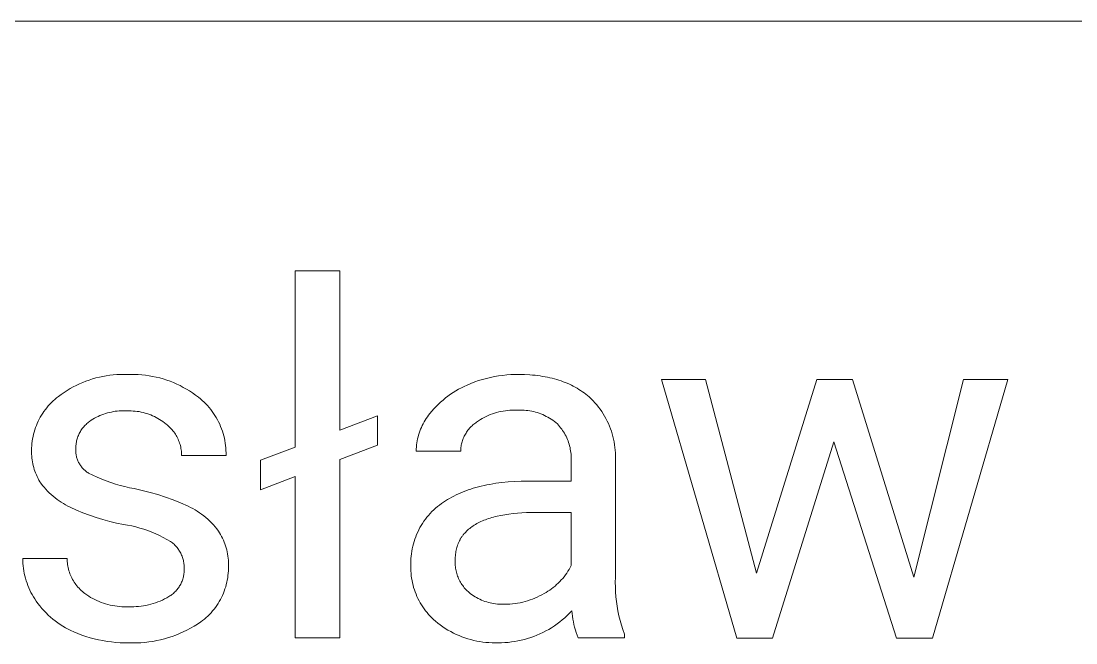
# Model space of a CAD drawing. Header units: millimetres. Extents: x -1519 to 3497, y -297 to 3208.
# Drawn here: x 2281.8 to 2425.7, y 179.1 to 264 of the extents above; entities that cross this region are included whole.
import ezdxf

# ---------------------------------------------------------------- set-up
doc = ezdxf.new("R2010")
doc.units = ezdxf.units.MM
doc.header["$MEASUREMENT"] = 0
doc.layers.add('Domyślny', color=7, linetype='Continuous', true_color=0x000000)

msp = doc.modelspace()

# ---------------------------------------------------------------- linework, layer by layer
at = {"layer": 'Domyślny', "color": 18, "lineweight": 15, "true_color": 0x000000}
for p, q in [((3492.39, 263.98), (1601.48, 263.98)), ((2319.19, 205.82), (2319.19, 229.91)), ((2319.19, 229.91), (2325.26, 229.91)), ((2325.26, 229.91), (2325.26, 208.15)), ((2289.33, 214.27), (2289.76, 214.48)), ((2289.76, 214.48), (2290.2, 214.67)), ((2290.2, 214.67), (2290.64, 214.84)), ((2290.64, 214.84), (2291.1, 215)), ((2291.1, 215), (2291.55, 215.15)), ((2291.55, 215.15), (2292.01, 215.28)), ((2292.01, 215.28), (2292.48, 215.4)), ((2292.48, 215.4), (2292.95, 215.5)), ((2292.95, 215.5), (2293.42, 215.58)), ((2293.42, 215.58), (2293.89, 215.65)), ((2293.89, 215.65), (2294.37, 215.7)), ((2294.37, 215.7), (2294.85, 215.74)), ((2294.85, 215.74), (2295.33, 215.76)), ((2295.33, 215.76), (2295.8, 215.76)), ((2295.8, 215.76), (2296.28, 215.75)), ((2296.28, 215.75), (2296.78, 215.76)), ((2296.78, 215.76), (2297.28, 215.76)), ((2297.28, 215.76), (2297.77, 215.74)), ((2297.77, 215.74), (2298.27, 215.71)), ((2298.27, 215.71), (2298.76, 215.65)), ((2298.76, 215.65), (2299.25, 215.58)), ((2299.25, 215.58), (2299.74, 215.5)), ((2299.74, 215.5), (2300.23, 215.4)), ((2300.23, 215.4), (2300.71, 215.28)), ((2300.71, 215.28), (2301.19, 215.14)), ((2301.19, 215.14), (2301.66, 214.99)), ((2301.66, 214.99), (2302.13, 214.82)), ((2302.13, 214.82), (2302.59, 214.64)), ((2302.59, 214.64), (2303.04, 214.44)), ((2303.04, 214.44), (2303.49, 214.23)), ((2342.64, 214.31), (2343.16, 214.53)), ((2343.16, 214.53), (2343.68, 214.73)), ((2343.68, 214.73), (2344.21, 214.91)), ((2344.21, 214.91), (2344.75, 215.07)), ((2344.75, 215.07), (2345.29, 215.22)), ((2345.29, 215.22), (2345.83, 215.35)), ((2345.83, 215.35), (2346.38, 215.46)), ((2346.38, 215.46), (2346.93, 215.56)), ((2346.93, 215.56), (2347.49, 215.63)), ((2347.49, 215.63), (2348.04, 215.69)), ((2348.04, 215.69), (2348.6, 215.73)), ((2348.6, 215.73), (2349.16, 215.75)), ((2349.16, 215.75), (2349.72, 215.75)), ((2349.72, 215.75), (2350.47, 215.74)), ((2350.47, 215.74), (2351.2, 215.7)), ((2351.2, 215.7), (2351.56, 215.67)), ((2351.56, 215.67), (2351.91, 215.64)), ((2351.91, 215.64), (2352.26, 215.6)), ((2352.26, 215.6), (2352.6, 215.55)), ((2352.6, 215.55), (2352.94, 215.5)), ((2352.94, 215.5), (2353.27, 215.45)), ((2353.27, 215.45), (2353.6, 215.38)), ((2353.6, 215.38), (2353.92, 215.31)), ((2353.92, 215.31), (2354.24, 215.24)), ((2354.24, 215.24), (2354.55, 215.16)), ((2354.55, 215.16), (2354.86, 215.07)), ((2354.86, 215.07), (2355.16, 214.98)), ((2355.16, 214.98), (2355.45, 214.88)), ((2355.45, 214.88), (2355.74, 214.77)), ((2355.74, 214.77), (2356.03, 214.66)), ((2356.03, 214.66), (2356.31, 214.55)), ((2356.31, 214.55), (2356.59, 214.42)), ((2356.59, 214.42), (2356.86, 214.3)), ((2379.42, 179.79), (2369.16, 215.09)), ((2369.16, 215.09), (2375.18, 215.09)), ((2375.18, 215.09), (2382.12, 188.66)), ((2382.12, 188.66), (2390.34, 215.09)), ((2390.34, 215.09), (2395.2, 215.09)), ((2395.2, 215.09), (2403.59, 188.11)), ((2403.59, 188.11), (2410.37, 215.09)), ((2416.42, 215.09), (2406.13, 179.79)), ((2410.37, 215.09), (2416.42, 215.09)), ((2286.9, 212.74), (2287.28, 213.03)), ((2287.28, 213.03), (2287.67, 213.31)), ((2287.67, 213.31), (2288.07, 213.57)), ((2288.07, 213.57), (2288.48, 213.82)), ((2288.48, 213.82), (2288.9, 214.05)), ((2288.9, 214.05), (2289.33, 214.27)), ((2303.49, 214.23), (2303.93, 214)), ((2303.93, 214), (2304.36, 213.76)), ((2304.36, 213.76), (2304.79, 213.5)), ((2304.79, 213.5), (2305.2, 213.23)), ((2305.2, 213.23), (2305.61, 212.94)), ((2340.03, 212.81), (2340.38, 213.06)), ((2340.38, 213.06), (2340.74, 213.3)), ((2340.74, 213.3), (2341.11, 213.53)), ((2341.11, 213.53), (2341.48, 213.74)), ((2341.48, 213.74), (2341.86, 213.94)), ((2341.86, 213.94), (2342.25, 214.13)), ((2342.25, 214.13), (2342.64, 214.31)), ((2356.86, 214.3), (2357.12, 214.16)), ((2357.12, 214.16), (2357.38, 214.02)), ((2357.38, 214.02), (2357.64, 213.88)), ((2357.64, 213.88), (2357.89, 213.72)), ((2357.89, 213.72), (2358.13, 213.57)), ((2358.13, 213.57), (2358.37, 213.4)), ((2358.37, 213.4), (2358.61, 213.23)), ((2358.61, 213.23), (2358.83, 213.06)), ((2358.83, 213.06), (2359.06, 212.88)), ((2285.51, 211.46), (2285.72, 211.7)), ((2285.72, 211.7), (2285.94, 211.92)), ((2285.94, 211.92), (2286.17, 212.14)), ((2286.17, 212.14), (2286.41, 212.35)), ((2286.41, 212.35), (2286.65, 212.55)), ((2286.65, 212.55), (2286.9, 212.74)), ((2305.61, 212.94), (2306.01, 212.64)), ((2306.01, 212.64), (2306.27, 212.43)), ((2306.27, 212.43), (2306.52, 212.21)), ((2306.52, 212.21), (2306.77, 211.98)), ((2306.77, 211.98), (2307, 211.74)), ((2307, 211.74), (2307.23, 211.5)), ((2338.41, 211.39), (2338.72, 211.7)), ((2338.72, 211.7), (2339.03, 211.99)), ((2339.03, 211.99), (2339.36, 212.27)), ((2339.36, 212.27), (2339.69, 212.55)), ((2339.69, 212.55), (2340.03, 212.81)), ((2359.06, 212.88), (2359.28, 212.69)), ((2359.28, 212.69), (2359.55, 212.43)), ((2359.55, 212.43), (2359.82, 212.16)), ((2359.82, 212.16), (2360.07, 211.89)), ((2360.07, 211.89), (2360.32, 211.6)), ((2360.32, 211.6), (2360.55, 211.31)), ((2284.42, 209.93), (2284.58, 210.2)), ((2284.58, 210.2), (2284.75, 210.46)), ((2284.75, 210.46), (2284.92, 210.72)), ((2284.92, 210.72), (2285.11, 210.98)), ((2285.11, 210.98), (2285.31, 211.22)), ((2285.31, 211.22), (2285.51, 211.46)), ((2292.56, 210.14), (2292.32, 210.03)), ((2292.82, 210.25), (2292.56, 210.14)), ((2293.07, 210.34), (2292.82, 210.25)), ((2293.33, 210.43), (2293.07, 210.34)), ((2293.59, 210.5), (2293.33, 210.43)), ((2293.85, 210.57), (2293.59, 210.5)), ((2294.12, 210.63), (2293.85, 210.57)), ((2294.39, 210.68), (2294.12, 210.63)), ((2294.65, 210.73), (2294.39, 210.68)), ((2294.92, 210.76), (2294.65, 210.73)), ((2295.2, 210.78), (2294.92, 210.76)), ((2295.47, 210.8), (2295.2, 210.78)), ((2295.74, 210.8), (2295.47, 210.8)), ((2296.01, 210.8), (2295.74, 210.8)), ((2296.28, 210.79), (2296.01, 210.8)), ((2296.56, 210.79), (2296.28, 210.79)), ((2296.83, 210.79), (2296.56, 210.79)), ((2297.1, 210.77), (2296.83, 210.79)), ((2297.37, 210.75), (2297.1, 210.77)), ((2297.64, 210.72), (2297.37, 210.75)), ((2297.91, 210.68), (2297.64, 210.72)), ((2298.18, 210.63), (2297.91, 210.68)), ((2298.44, 210.56), (2298.18, 210.63)), ((2298.71, 210.49), (2298.44, 210.56)), ((2298.97, 210.42), (2298.71, 210.49)), ((2299.23, 210.33), (2298.97, 210.42)), ((2299.48, 210.23), (2299.23, 210.33)), ((2299.73, 210.13), (2299.48, 210.23)), ((2299.98, 210.01), (2299.73, 210.13)), ((2307.23, 211.5), (2307.45, 211.24)), ((2307.45, 211.24), (2307.67, 210.98)), ((2307.67, 210.98), (2307.87, 210.71)), ((2307.87, 210.71), (2308.06, 210.44)), ((2308.06, 210.44), (2308.25, 210.16)), ((2308.25, 210.16), (2308.42, 209.87)), ((2325.26, 208.15), (2330.42, 210.13)), ((2330.42, 210.13), (2330.42, 206.12)), ((2337.23, 209.98), (2337.39, 210.2)), ((2337.39, 210.2), (2337.56, 210.42)), ((2337.56, 210.42), (2337.84, 210.75)), ((2337.84, 210.75), (2338.12, 211.08)), ((2338.12, 211.08), (2338.41, 211.39)), ((2345.52, 210.15), (2345.25, 210.03)), ((2345.8, 210.27), (2345.52, 210.15)), ((2346.09, 210.38), (2345.8, 210.27)), ((2346.38, 210.48), (2346.09, 210.38)), ((2346.67, 210.56), (2346.38, 210.48)), ((2346.96, 210.64), (2346.67, 210.56)), ((2347.26, 210.71), (2346.96, 210.64)), ((2347.56, 210.77), (2347.26, 210.71)), ((2347.86, 210.81), (2347.56, 210.77)), ((2348.16, 210.85), (2347.86, 210.81)), ((2348.46, 210.87), (2348.16, 210.85)), ((2348.76, 210.89), (2348.46, 210.87)), ((2349.07, 210.89), (2348.76, 210.89)), ((2349.37, 210.89), (2349.07, 210.89)), ((2349.63, 210.9), (2349.37, 210.89)), ((2349.9, 210.9), (2349.63, 210.9)), ((2350.16, 210.9), (2349.9, 210.9)), ((2350.42, 210.89), (2350.16, 210.9)), ((2350.68, 210.86), (2350.42, 210.89)), ((2350.94, 210.83), (2350.68, 210.86)), ((2351.2, 210.79), (2350.94, 210.83)), ((2351.46, 210.74), (2351.2, 210.79)), ((2351.72, 210.69), (2351.46, 210.74)), ((2351.97, 210.62), (2351.72, 210.69)), ((2352.22, 210.55), (2351.97, 210.62)), ((2352.47, 210.46), (2352.22, 210.55)), ((2352.72, 210.37), (2352.47, 210.46)), ((2352.96, 210.27), (2352.72, 210.37)), ((2353.2, 210.16), (2352.96, 210.27)), ((2353.43, 210.04), (2353.2, 210.16)), ((2360.55, 211.31), (2360.78, 211.01)), ((2360.78, 211.01), (2361, 210.7)), ((2361, 210.7), (2361.2, 210.38)), ((2361.2, 210.38), (2361.39, 210.06)), ((2283.77, 208.5), (2283.88, 208.79)), ((2283.88, 208.79), (2284, 209.08)), ((2284, 209.08), (2284.13, 209.37)), ((2284.13, 209.37), (2284.27, 209.65)), ((2284.27, 209.65), (2284.42, 209.93)), ((2290.44, 208.73), (2290.34, 208.61)), ((2290.55, 208.84), (2290.44, 208.73)), ((2290.66, 208.95), (2290.55, 208.84)), ((2290.77, 209.06), (2290.66, 208.95)), ((2290.89, 209.16), (2290.77, 209.06)), ((2291.01, 209.26), (2290.89, 209.16)), ((2291.14, 209.35), (2291.01, 209.26)), ((2291.36, 209.5), (2291.14, 209.35)), ((2291.6, 209.65), (2291.36, 209.5)), ((2291.83, 209.78), (2291.6, 209.65)), ((2292.07, 209.91), (2291.83, 209.78)), ((2292.32, 210.03), (2292.07, 209.91)), ((2300.22, 209.89), (2299.98, 210.01)), ((2300.46, 209.76), (2300.22, 209.89)), ((2300.69, 209.62), (2300.46, 209.76)), ((2300.92, 209.47), (2300.69, 209.62)), ((2301.15, 209.32), (2300.92, 209.47)), ((2301.37, 209.15), (2301.15, 209.32)), ((2301.58, 208.98), (2301.37, 209.15)), ((2301.73, 208.87), (2301.58, 208.98)), ((2301.87, 208.74), (2301.73, 208.87)), ((2302.01, 208.61), (2301.87, 208.74)), ((2308.42, 209.87), (2308.59, 209.58)), ((2308.59, 209.58), (2308.74, 209.28)), ((2308.74, 209.28), (2308.89, 208.97)), ((2308.89, 208.97), (2309.02, 208.66)), ((2309.02, 208.66), (2309.14, 208.35)), ((2336.41, 208.53), (2336.52, 208.79)), ((2336.52, 208.79), (2336.65, 209.03)), ((2336.65, 209.03), (2336.78, 209.28)), ((2336.78, 209.28), (2336.92, 209.52)), ((2336.92, 209.52), (2337.07, 209.75)), ((2337.07, 209.75), (2337.23, 209.98)), ((2343.19, 208.64), (2343.08, 208.53)), ((2343.31, 208.75), (2343.19, 208.64)), ((2343.43, 208.86), (2343.31, 208.75)), ((2343.55, 208.97), (2343.43, 208.86)), ((2343.68, 209.06), (2343.55, 208.97)), ((2343.81, 209.16), (2343.68, 209.06)), ((2343.94, 209.25), (2343.81, 209.16)), ((2344.19, 209.42), (2343.94, 209.25)), ((2344.45, 209.59), (2344.19, 209.42)), ((2344.71, 209.74), (2344.45, 209.59)), ((2344.98, 209.89), (2344.71, 209.74)), ((2345.25, 210.03), (2344.98, 209.89)), ((2353.66, 209.92), (2353.43, 210.04)), ((2353.89, 209.79), (2353.66, 209.92)), ((2354.11, 209.65), (2353.89, 209.79)), ((2354.33, 209.5), (2354.11, 209.65)), ((2354.54, 209.35), (2354.33, 209.5)), ((2354.75, 209.18), (2354.54, 209.35)), ((2354.95, 209.02), (2354.75, 209.18)), ((2355.11, 208.85), (2354.95, 209.02)), ((2355.26, 208.67), (2355.11, 208.85)), ((2355.4, 208.49), (2355.26, 208.67)), ((2361.39, 210.06), (2361.58, 209.73)), ((2361.58, 209.73), (2361.75, 209.39)), ((2361.75, 209.39), (2361.91, 209.05)), ((2361.91, 209.05), (2362.06, 208.71)), ((2362.06, 208.71), (2362.19, 208.35)), ((2283.37, 206.98), (2283.43, 207.29)), ((2283.43, 207.29), (2283.5, 207.59)), ((2283.5, 207.59), (2283.57, 207.9)), ((2283.57, 207.9), (2283.67, 208.2)), ((2283.67, 208.2), (2283.77, 208.5)), ((2289.55, 207.27), (2289.5, 207.13)), ((2289.61, 207.42), (2289.55, 207.27)), ((2289.67, 207.56), (2289.61, 207.42)), ((2289.74, 207.7), (2289.67, 207.56)), ((2289.81, 207.84), (2289.74, 207.7)), ((2289.89, 207.98), (2289.81, 207.84)), ((2289.97, 208.11), (2289.89, 207.98)), ((2290.06, 208.24), (2289.97, 208.11)), ((2290.15, 208.37), (2290.06, 208.24)), ((2290.24, 208.49), (2290.15, 208.37)), ((2290.34, 208.61), (2290.24, 208.49)), ((2302.14, 208.48), (2302.01, 208.61)), ((2302.27, 208.34), (2302.14, 208.48)), ((2302.4, 208.2), (2302.27, 208.34)), ((2302.52, 208.06), (2302.4, 208.2)), ((2302.64, 207.91), (2302.52, 208.06)), ((2302.75, 207.75), (2302.64, 207.91)), ((2302.85, 207.59), (2302.75, 207.75)), ((2302.95, 207.43), (2302.85, 207.59)), ((2303.04, 207.27), (2302.95, 207.43)), ((2303.13, 207.1), (2303.04, 207.27)), ((2309.14, 208.35), (2309.26, 208.03)), ((2309.26, 208.03), (2309.36, 207.71)), ((2309.36, 207.71), (2309.45, 207.39)), ((2309.45, 207.39), (2309.53, 207.06)), ((2335.89, 206.96), (2335.95, 207.23)), ((2335.95, 207.23), (2336.02, 207.49)), ((2336.02, 207.49), (2336.11, 207.76)), ((2336.11, 207.76), (2336.2, 208.02)), ((2336.2, 208.02), (2336.3, 208.28)), ((2336.3, 208.28), (2336.41, 208.53)), ((2342.25, 207.34), (2342.18, 207.19)), ((2342.33, 207.48), (2342.25, 207.34)), ((2342.4, 207.62), (2342.33, 207.48)), ((2342.49, 207.76), (2342.4, 207.62)), ((2342.57, 207.9), (2342.49, 207.76)), ((2342.67, 208.03), (2342.57, 207.9)), ((2342.76, 208.16), (2342.67, 208.03)), ((2342.86, 208.28), (2342.76, 208.16)), ((2342.97, 208.41), (2342.86, 208.28)), ((2343.08, 208.53), (2342.97, 208.41)), ((2355.54, 208.31), (2355.4, 208.49)), ((2355.67, 208.12), (2355.54, 208.31)), ((2355.8, 207.93), (2355.67, 208.12)), ((2355.92, 207.73), (2355.8, 207.93)), ((2356.03, 207.53), (2355.92, 207.73)), ((2356.14, 207.32), (2356.03, 207.53)), ((2356.24, 207.11), (2356.14, 207.32)), ((2362.19, 208.35), (2362.32, 208)), ((2362.32, 208), (2362.43, 207.64)), ((2362.43, 207.64), (2362.53, 207.27)), ((2362.53, 207.27), (2362.62, 206.91)), ((2283.24, 205.72), (2283.26, 206.04)), ((2283.26, 206.04), (2283.28, 206.35)), ((2283.28, 206.35), (2283.32, 206.67)), ((2283.32, 206.67), (2283.37, 206.98)), ((2289.28, 206.06), (2289.27, 205.91)), ((2289.27, 205.91), (2289.27, 205.75)), ((2289.3, 206.22), (2289.28, 206.06)), ((2289.32, 206.37), (2289.3, 206.22)), ((2289.34, 206.52), (2289.32, 206.37)), ((2289.38, 206.68), (2289.34, 206.52)), ((2289.41, 206.83), (2289.38, 206.68)), ((2289.45, 206.98), (2289.41, 206.83)), ((2289.5, 207.13), (2289.45, 206.98)), ((2303.21, 206.93), (2303.13, 207.1)), ((2303.29, 206.75), (2303.21, 206.93)), ((2303.36, 206.58), (2303.29, 206.75)), ((2303.42, 206.4), (2303.36, 206.58)), ((2303.48, 206.22), (2303.42, 206.4)), ((2303.53, 206.04), (2303.48, 206.22)), ((2303.57, 205.85), (2303.53, 206.04)), ((2303.61, 205.67), (2303.57, 205.85)), ((2309.53, 207.06), (2309.6, 206.73)), ((2309.6, 206.73), (2309.65, 206.4)), ((2309.65, 206.4), (2309.7, 206.07)), ((2309.7, 206.07), (2309.73, 205.73)), ((2314.48, 204.04), (2319.19, 205.82)), ((2330.42, 206.12), (2325.26, 204.14)), ((2335.7, 205.58), (2335.72, 205.86)), ((2335.72, 205.86), (2335.75, 206.14)), ((2335.75, 206.14), (2335.79, 206.41)), ((2335.79, 206.41), (2335.83, 206.69)), ((2335.83, 206.69), (2335.89, 206.96)), ((2341.8, 205.79), (2341.79, 205.63)), ((2341.82, 205.95), (2341.8, 205.79)), ((2341.85, 206.11), (2341.82, 205.95)), ((2341.88, 206.27), (2341.85, 206.11)), ((2341.92, 206.43), (2341.88, 206.27)), ((2341.96, 206.58), (2341.92, 206.43)), ((2342.01, 206.74), (2341.96, 206.58)), ((2342.06, 206.89), (2342.01, 206.74)), ((2342.12, 207.04), (2342.06, 206.89)), ((2342.18, 207.19), (2342.12, 207.04)), ((2356.33, 206.9), (2356.24, 207.11)), ((2356.41, 206.69), (2356.33, 206.9)), ((2356.49, 206.47), (2356.41, 206.69)), ((2356.56, 206.25), (2356.49, 206.47)), ((2356.62, 206.03), (2356.56, 206.25)), ((2356.68, 205.8), (2356.62, 206.03)), ((2356.72, 205.58), (2356.68, 205.8)), ((2362.62, 206.91), (2362.69, 206.54)), ((2362.69, 206.54), (2362.75, 206.17)), ((2362.75, 206.17), (2362.8, 205.79)), ((2362.8, 205.79), (2362.84, 205.42)), ((2392.66, 206.55), (2384.31, 179.79)), ((2401.23, 179.79), (2392.66, 206.55)), ((2283.23, 205.15), (2283.24, 205.41)), ((2283.24, 204.88), (2283.23, 205.15)), ((2283.24, 205.41), (2283.24, 205.72)), ((2283.25, 204.62), (2283.24, 204.88)), ((2283.28, 204.35), (2283.25, 204.62)), ((2283.31, 204.09), (2283.28, 204.35)), ((2289.27, 205.59), (2289.26, 205.47)), ((2289.26, 205.47), (2289.26, 205.34)), ((2289.26, 205.34), (2289.27, 205.22)), ((2289.27, 205.75), (2289.27, 205.59)), ((2289.27, 205.22), (2289.28, 205.09)), ((2289.28, 205.09), (2289.29, 204.96)), ((2289.29, 204.96), (2289.31, 204.84)), ((2289.31, 204.84), (2289.33, 204.72)), ((2289.33, 204.72), (2289.35, 204.59)), ((2289.35, 204.59), (2289.38, 204.47)), ((2289.38, 204.47), (2289.42, 204.35)), ((2289.42, 204.35), (2289.46, 204.23)), ((2303.64, 205.48), (2303.61, 205.67)), ((2303.66, 205.29), (2303.64, 205.48)), ((2303.68, 205.1), (2303.66, 205.29)), ((2303.7, 204.91), (2303.68, 205.1)), ((2303.7, 204.72), (2303.7, 204.91)), ((2309.76, 204.72), (2303.7, 204.72)), ((2309.73, 205.73), (2309.75, 205.4)), ((2309.75, 205.4), (2309.76, 205.06)), ((2309.76, 205.06), (2309.76, 204.72)), ((2335.69, 205.31), (2335.7, 205.58)), ((2341.77, 205.31), (2335.69, 205.31)), ((2341.78, 205.47), (2341.77, 205.31)), ((2341.79, 205.63), (2341.78, 205.47)), ((2356.76, 205.35), (2356.72, 205.58)), ((2356.8, 205.12), (2356.76, 205.35)), ((2356.82, 204.89), (2356.8, 205.12)), ((2356.84, 204.66), (2356.82, 204.89)), ((2356.84, 204.43), (2356.84, 204.66)), ((2356.85, 204.2), (2356.84, 204.43)), ((2362.84, 205.42), (2362.86, 205.04)), ((2362.86, 205.04), (2362.87, 204.67)), ((2362.87, 204.67), (2362.87, 204.29)), ((2283.35, 203.83), (2283.31, 204.09)), ((2283.4, 203.57), (2283.35, 203.83)), ((2283.46, 203.31), (2283.4, 203.57)), ((2283.53, 203.06), (2283.46, 203.31)), ((2283.6, 202.8), (2283.53, 203.06)), ((2289.46, 204.23), (2289.5, 204.11)), ((2289.5, 204.11), (2289.55, 203.99)), ((2289.55, 203.99), (2289.6, 203.88)), ((2289.6, 203.88), (2289.65, 203.76)), ((2289.65, 203.76), (2289.71, 203.65)), ((2289.71, 203.65), (2289.78, 203.54)), ((2289.78, 203.54), (2289.84, 203.44)), ((2289.84, 203.44), (2289.91, 203.33)), ((2289.91, 203.33), (2289.99, 203.23)), ((2289.99, 203.23), (2290.06, 203.13)), ((2290.06, 203.13), (2290.14, 203.03)), ((2290.14, 203.03), (2290.23, 202.94)), ((2290.23, 202.94), (2290.31, 202.85)), ((2314.48, 200.03), (2314.48, 204.04)), ((2325.26, 204.14), (2325.26, 179.8)), ((2356.84, 203.97), (2356.85, 204.2)), ((2356.84, 201.2), (2356.84, 203.97)), ((2362.87, 204.29), (2362.87, 188.05)), ((2283.69, 202.55), (2283.6, 202.8)), ((2283.78, 202.31), (2283.69, 202.55)), ((2283.88, 202.06), (2283.78, 202.31)), ((2283.99, 201.82), (2283.88, 202.06)), ((2284.11, 201.58), (2283.99, 201.82)), ((2284.23, 201.35), (2284.11, 201.58)), ((2290.31, 202.85), (2290.4, 202.76)), ((2290.4, 202.76), (2290.5, 202.68)), ((2290.5, 202.68), (2290.59, 202.59)), ((2290.59, 202.59), (2290.69, 202.52)), ((2290.69, 202.52), (2290.79, 202.44)), ((2290.79, 202.44), (2290.9, 202.37)), ((2290.9, 202.37), (2291.01, 202.3)), ((2291.01, 202.3), (2291.59, 202)), ((2291.59, 202), (2292.19, 201.72)), ((2292.19, 201.72), (2292.8, 201.46)), ((2292.8, 201.46), (2293.41, 201.22)), ((2319.19, 201.81), (2314.48, 200.03)), ((2319.19, 179.8), (2319.19, 201.81)), ((2284.37, 201.12), (2284.23, 201.35)), ((2284.51, 200.9), (2284.37, 201.12)), ((2284.72, 200.62), (2284.51, 200.9)), ((2284.94, 200.36), (2284.72, 200.62)), ((2285.16, 200.1), (2284.94, 200.36)), ((2285.4, 199.84), (2285.16, 200.1)), ((2293.41, 201.22), (2294.04, 201)), ((2294.04, 201), (2294.67, 200.79)), ((2294.67, 200.79), (2295.3, 200.61)), ((2295.3, 200.61), (2295.94, 200.45)), ((2295.94, 200.45), (2296.59, 200.3)), ((2296.59, 200.3), (2297.24, 200.18)), ((2297.24, 200.18), (2298.31, 199.94)), ((2342.78, 200), (2343.13, 200.11)), ((2343.13, 200.11), (2343.48, 200.22)), ((2343.48, 200.22), (2343.84, 200.33)), ((2343.84, 200.33), (2344.21, 200.43)), ((2344.21, 200.43), (2344.58, 200.52)), ((2344.58, 200.52), (2344.96, 200.61)), ((2344.96, 200.61), (2345.35, 200.69)), ((2345.35, 200.69), (2345.74, 200.76)), ((2345.74, 200.76), (2346.54, 200.9)), ((2346.54, 200.9), (2347.37, 201.01)), ((2347.37, 201.01), (2348.23, 201.09)), ((2348.23, 201.09), (2349.11, 201.15)), ((2349.11, 201.15), (2350.02, 201.19)), ((2350.02, 201.19), (2350.96, 201.2)), ((2350.96, 201.2), (2356.84, 201.2)), ((2285.65, 199.6), (2285.4, 199.84)), ((2285.9, 199.36), (2285.65, 199.6)), ((2286.16, 199.13), (2285.9, 199.36)), ((2286.43, 198.91), (2286.16, 199.13)), ((2286.7, 198.7), (2286.43, 198.91)), ((2286.98, 198.5), (2286.7, 198.7)), ((2298.31, 199.94), (2299.39, 199.67)), ((2299.39, 199.67), (2300.45, 199.36)), ((2300.45, 199.36), (2301.5, 199.02)), ((2301.5, 199.02), (2302.53, 198.64)), ((2302.53, 198.64), (2303.56, 198.22)), ((2339.69, 198.51), (2339.97, 198.68)), ((2339.97, 198.68), (2340.25, 198.85)), ((2340.25, 198.85), (2340.55, 199.02)), ((2340.55, 199.02), (2340.85, 199.17)), ((2340.85, 199.17), (2341.15, 199.33)), ((2341.15, 199.33), (2341.47, 199.47)), ((2341.47, 199.47), (2341.79, 199.61)), ((2341.79, 199.61), (2342.11, 199.75)), ((2342.11, 199.75), (2342.45, 199.87)), ((2342.45, 199.87), (2342.78, 200)), ((2287.27, 198.31), (2286.98, 198.5)), ((2287.57, 198.13), (2287.27, 198.31)), ((2287.87, 197.96), (2287.57, 198.13)), ((2288.17, 197.79), (2287.87, 197.96)), ((2288.48, 197.64), (2288.17, 197.79)), ((2289.36, 197.25), (2288.48, 197.64)), ((2290.24, 196.88), (2289.36, 197.25)), ((2303.56, 198.22), (2304.57, 197.78)), ((2304.57, 197.78), (2304.89, 197.62)), ((2304.89, 197.62), (2305.21, 197.45)), ((2305.21, 197.45), (2305.53, 197.28)), ((2305.53, 197.28), (2305.84, 197.09)), ((2337.85, 197.04), (2338.09, 197.27)), ((2338.09, 197.27), (2338.35, 197.5)), ((2338.35, 197.5), (2338.61, 197.73)), ((2338.61, 197.73), (2338.87, 197.94)), ((2338.87, 197.94), (2339.15, 198.14)), ((2339.15, 198.14), (2339.42, 198.33)), ((2339.42, 198.33), (2339.69, 198.51)), ((2291.14, 196.54), (2290.24, 196.88)), ((2292.05, 196.23), (2291.14, 196.54)), ((2292.97, 195.95), (2292.05, 196.23)), ((2293.89, 195.7), (2292.97, 195.95)), ((2294.83, 195.48), (2293.89, 195.7)), ((2305.84, 197.09), (2306.14, 196.89)), ((2306.14, 196.89), (2306.43, 196.68)), ((2306.43, 196.68), (2306.72, 196.46)), ((2306.72, 196.46), (2307, 196.23)), ((2307, 196.23), (2307.27, 196)), ((2307.27, 196), (2307.53, 195.75)), ((2307.53, 195.75), (2307.79, 195.49)), ((2336.56, 195.44), (2336.75, 195.72)), ((2336.75, 195.72), (2336.95, 196)), ((2336.95, 196), (2337.16, 196.27)), ((2337.16, 196.27), (2337.38, 196.53)), ((2337.38, 196.53), (2337.61, 196.79)), ((2337.61, 196.79), (2337.85, 197.04)), ((2344.72, 195.76), (2344.52, 195.68)), ((2344.92, 195.85), (2344.72, 195.76)), ((2345.13, 195.93), (2344.92, 195.85)), ((2345.34, 196.01), (2345.13, 195.93)), ((2345.56, 196.08), (2345.34, 196.01)), ((2345.79, 196.15), (2345.56, 196.08)), ((2346.02, 196.22), (2345.79, 196.15)), ((2346.25, 196.29), (2346.02, 196.22)), ((2346.49, 196.35), (2346.25, 196.29)), ((2346.74, 196.41), (2346.49, 196.35)), ((2347.25, 196.52), (2346.74, 196.41)), ((2347.78, 196.61), (2347.25, 196.52)), ((2348.33, 196.69), (2347.78, 196.61)), ((2348.91, 196.76), (2348.33, 196.69)), ((2349.51, 196.82), (2348.91, 196.76)), ((2350.12, 196.87), (2349.51, 196.82)), ((2350.76, 196.9), (2350.12, 196.87)), ((2351.43, 196.92), (2350.76, 196.9)), ((2352.11, 196.92), (2351.43, 196.92)), ((2356.84, 196.92), (2352.11, 196.92)), ((2356.84, 189.67), (2356.84, 196.92)), ((2295.77, 195.29), (2294.83, 195.48)), ((2296.33, 195.19), (2295.77, 195.29)), ((2296.89, 195.08), (2296.33, 195.19)), ((2297.45, 194.94), (2296.89, 195.08)), ((2298, 194.79), (2297.45, 194.94)), ((2298.55, 194.63), (2298, 194.79)), ((2299.09, 194.44), (2298.55, 194.63)), ((2299.63, 194.24), (2299.09, 194.44)), ((2307.79, 195.49), (2308.03, 195.23)), ((2308.03, 195.23), (2308.27, 194.95)), ((2308.27, 194.95), (2308.49, 194.67)), ((2308.49, 194.67), (2308.71, 194.39)), ((2308.71, 194.39), (2308.86, 194.15)), ((2335.9, 194.24), (2336.05, 194.55)), ((2336.05, 194.55), (2336.21, 194.85)), ((2336.21, 194.85), (2336.38, 195.15)), ((2336.38, 195.15), (2336.56, 195.44)), ((2342.45, 194.25), (2342.33, 194.12)), ((2342.57, 194.38), (2342.45, 194.25)), ((2342.71, 194.51), (2342.57, 194.38)), ((2342.84, 194.63), (2342.71, 194.51)), ((2342.99, 194.75), (2342.84, 194.63)), ((2343.14, 194.86), (2342.99, 194.75)), ((2343.29, 194.98), (2343.14, 194.86)), ((2343.45, 195.09), (2343.29, 194.98)), ((2343.61, 195.19), (2343.45, 195.09)), ((2343.78, 195.3), (2343.61, 195.19)), ((2343.96, 195.4), (2343.78, 195.3)), ((2344.14, 195.49), (2343.96, 195.4)), ((2344.33, 195.59), (2344.14, 195.49)), ((2344.52, 195.68), (2344.33, 195.59)), ((2300.16, 194.02), (2299.63, 194.24)), ((2300.68, 193.78), (2300.16, 194.02)), ((2301.2, 193.52), (2300.68, 193.78)), ((2301.7, 193.25), (2301.2, 193.52)), ((2302.2, 192.97), (2301.7, 193.25)), ((2302.32, 192.87), (2302.2, 192.97)), ((2302.44, 192.78), (2302.32, 192.87)), ((2308.86, 194.15), (2309.01, 193.91)), ((2309.01, 193.91), (2309.15, 193.66)), ((2309.15, 193.66), (2309.27, 193.41)), ((2309.27, 193.41), (2309.39, 193.15)), ((2309.39, 193.15), (2309.5, 192.89)), ((2309.5, 192.89), (2309.6, 192.63)), ((2335.31, 192.64), (2335.41, 192.97)), ((2335.41, 192.97), (2335.51, 193.29)), ((2335.51, 193.29), (2335.63, 193.61)), ((2335.63, 193.61), (2335.76, 193.93)), ((2335.76, 193.93), (2335.9, 194.24)), ((2341.51, 192.87), (2341.48, 192.79)), ((2341.55, 192.95), (2341.51, 192.87)), ((2341.59, 193.03), (2341.55, 192.95)), ((2341.63, 193.11), (2341.59, 193.03)), ((2341.67, 193.19), (2341.63, 193.11)), ((2341.71, 193.27), (2341.67, 193.19)), ((2341.75, 193.34), (2341.71, 193.27)), ((2341.8, 193.42), (2341.75, 193.34)), ((2341.85, 193.49), (2341.8, 193.42)), ((2341.89, 193.56), (2341.85, 193.49)), ((2341.94, 193.64), (2341.89, 193.56)), ((2341.99, 193.71), (2341.94, 193.64)), ((2342.05, 193.78), (2341.99, 193.71)), ((2342.1, 193.85), (2342.05, 193.78)), ((2342.15, 193.92), (2342.1, 193.85)), ((2342.21, 193.99), (2342.15, 193.92)), ((2342.33, 194.12), (2342.21, 193.99)), ((2302.55, 192.68), (2302.44, 192.78)), ((2302.67, 192.58), (2302.55, 192.68)), ((2302.77, 192.47), (2302.67, 192.58)), ((2302.88, 192.36), (2302.77, 192.47)), ((2302.98, 192.25), (2302.88, 192.36)), ((2303.08, 192.13), (2302.98, 192.25)), ((2303.17, 192.01), (2303.08, 192.13)), ((2303.26, 191.89), (2303.17, 192.01)), ((2303.34, 191.76), (2303.26, 191.89)), ((2303.42, 191.63), (2303.34, 191.76)), ((2303.5, 191.5), (2303.42, 191.63)), ((2303.57, 191.36), (2303.5, 191.5)), ((2309.6, 192.63), (2309.69, 192.36)), ((2309.69, 192.36), (2309.78, 192.09)), ((2309.78, 192.09), (2309.85, 191.81)), ((2309.85, 191.81), (2309.91, 191.54)), ((2309.91, 191.54), (2309.96, 191.26)), ((2335.05, 191.3), (2335.09, 191.64)), ((2335.09, 191.64), (2335.16, 191.97)), ((2335.16, 191.97), (2335.23, 192.31)), ((2335.23, 192.31), (2335.31, 192.64)), ((2341.09, 191.4), (2341.06, 191.21)), ((2341.12, 191.58), (2341.09, 191.4)), ((2341.15, 191.77), (2341.12, 191.58)), ((2341.19, 191.95), (2341.15, 191.77)), ((2341.24, 192.12), (2341.19, 191.95)), ((2341.29, 192.29), (2341.24, 192.12)), ((2341.35, 192.46), (2341.29, 192.29)), ((2341.41, 192.63), (2341.35, 192.46)), ((2341.44, 192.71), (2341.41, 192.63)), ((2341.48, 192.79), (2341.44, 192.71)), ((2282.04, 190.32), (2282.04, 190.66)), ((2282.04, 190.66), (2288.07, 190.66)), ((2282.06, 189.97), (2282.04, 190.32)), ((2282.09, 189.63), (2282.06, 189.97)), ((2288.07, 190.66), (2288.07, 190.45)), ((2288.07, 190.45), (2288.09, 190.23)), ((2288.09, 190.23), (2288.11, 190.02)), ((2288.11, 190.02), (2288.14, 189.81)), ((2303.64, 191.23), (2303.57, 191.36)), ((2303.7, 191.09), (2303.64, 191.23)), ((2303.76, 190.95), (2303.7, 191.09)), ((2303.81, 190.8), (2303.76, 190.95)), ((2303.86, 190.66), (2303.81, 190.8)), ((2303.9, 190.51), (2303.86, 190.66)), ((2303.94, 190.37), (2303.9, 190.51)), ((2303.97, 190.22), (2303.94, 190.37)), ((2304, 190.07), (2303.97, 190.22)), ((2304.02, 189.92), (2304, 190.07)), ((2309.96, 191.26), (2310.01, 190.98)), ((2310.01, 190.98), (2310.04, 190.7)), ((2310.04, 190.7), (2310.07, 190.42)), ((2310.07, 190.42), (2310.08, 190.14)), ((2310.08, 190.14), (2310.09, 189.86)), ((2334.96, 189.93), (2334.97, 190.27)), ((2334.97, 189.59), (2334.96, 189.93)), ((2334.97, 190.27), (2334.98, 190.62)), ((2334.98, 190.62), (2335.01, 190.96)), ((2335.01, 190.96), (2335.05, 191.3)), ((2341.02, 190.42), (2341.01, 190.24)), ((2341.01, 190.24), (2341.01, 190.06)), ((2341.01, 190.06), (2341.02, 189.87)), ((2341.03, 190.82), (2341.02, 190.63)), ((2341.02, 190.63), (2341.02, 190.42)), ((2341.04, 191.02), (2341.03, 190.82)), ((2341.06, 191.21), (2341.04, 191.02)), ((2282.13, 189.29), (2282.09, 189.63)), ((2282.18, 188.95), (2282.13, 189.29)), ((2282.24, 188.61), (2282.18, 188.95)), ((2282.32, 188.27), (2282.24, 188.61)), ((2288.14, 189.81), (2288.18, 189.6)), ((2288.18, 189.6), (2288.22, 189.39)), ((2288.22, 189.39), (2288.27, 189.18)), ((2288.27, 189.18), (2288.33, 188.97)), ((2288.33, 188.97), (2288.4, 188.77)), ((2288.4, 188.77), (2288.47, 188.57)), ((2288.47, 188.57), (2288.55, 188.37)), ((2303.99, 188.42), (2304.02, 188.56)), ((2304.03, 189.76), (2304.02, 189.92)), ((2304.02, 188.56), (2304.03, 188.71)), ((2304.05, 189.61), (2304.03, 189.76)), ((2304.03, 188.71), (2304.04, 188.86)), ((2304.04, 188.86), (2304.05, 189.01)), ((2304.05, 189.46), (2304.05, 189.61)), ((2304.05, 189.31), (2304.05, 189.46)), ((2304.05, 189.16), (2304.05, 189.31)), ((2304.05, 189.01), (2304.05, 189.16)), ((2310.05, 188.63), (2310.02, 188.32)), ((2310.07, 188.95), (2310.05, 188.63)), ((2310.08, 189.26), (2310.07, 188.95)), ((2310.09, 189.86), (2310.08, 189.57)), ((2310.08, 189.57), (2310.08, 189.26)), ((2334.97, 189.26), (2334.97, 189.59)), ((2334.98, 188.94), (2334.97, 189.26)), ((2335, 188.61), (2334.98, 188.94)), ((2335.03, 188.29), (2335, 188.61)), ((2341.02, 189.87), (2341.03, 189.69)), ((2341.03, 189.69), (2341.05, 189.5)), ((2341.05, 189.5), (2341.07, 189.32)), ((2341.07, 189.32), (2341.1, 189.14)), ((2341.1, 189.14), (2341.14, 188.96)), ((2341.14, 188.96), (2341.18, 188.78)), ((2341.18, 188.78), (2341.23, 188.6)), ((2341.23, 188.6), (2341.28, 188.42)), ((2356.06, 188.4), (2356.23, 188.64)), ((2356.23, 188.64), (2356.39, 188.89)), ((2356.39, 188.89), (2356.55, 189.15)), ((2356.55, 189.15), (2356.7, 189.41)), ((2356.7, 189.41), (2356.84, 189.67)), ((2282.4, 187.94), (2282.32, 188.27)), ((2282.5, 187.61), (2282.4, 187.94)), ((2282.61, 187.28), (2282.5, 187.61)), ((2282.73, 186.96), (2282.61, 187.28)), ((2288.55, 188.37), (2288.64, 188.17)), ((2288.64, 188.17), (2288.73, 187.98)), ((2288.73, 187.98), (2288.83, 187.79)), ((2288.83, 187.79), (2288.93, 187.6)), ((2288.93, 187.6), (2289.05, 187.42)), ((2289.05, 187.42), (2289.17, 187.24)), ((2289.17, 187.24), (2289.29, 187.07)), ((2289.29, 187.07), (2289.42, 186.9)), ((2303.5, 187.02), (2303.57, 187.15)), ((2303.57, 187.15), (2303.64, 187.29)), ((2303.64, 187.29), (2303.7, 187.42)), ((2303.7, 187.42), (2303.76, 187.56)), ((2303.76, 187.56), (2303.81, 187.7)), ((2303.81, 187.7), (2303.86, 187.84)), ((2303.86, 187.84), (2303.9, 187.98)), ((2303.9, 187.98), (2303.94, 188.13)), ((2303.94, 188.13), (2303.97, 188.27)), ((2303.97, 188.27), (2303.99, 188.42)), ((2309.79, 187.08), (2309.71, 186.78)), ((2309.87, 187.39), (2309.79, 187.08)), ((2309.93, 187.7), (2309.87, 187.39)), ((2309.98, 188.01), (2309.93, 187.7)), ((2310.02, 188.32), (2309.98, 188.01)), ((2335.07, 187.96), (2335.03, 188.29)), ((2335.13, 187.64), (2335.07, 187.96)), ((2335.19, 187.32), (2335.13, 187.64)), ((2335.27, 187), (2335.19, 187.32)), ((2341.28, 188.42), (2341.34, 188.25)), ((2341.34, 188.25), (2341.41, 188.08)), ((2341.41, 188.08), (2341.48, 187.91)), ((2341.48, 187.91), (2341.56, 187.74)), ((2341.56, 187.74), (2341.65, 187.57)), ((2341.65, 187.57), (2341.74, 187.41)), ((2341.74, 187.41), (2341.83, 187.25)), ((2341.83, 187.25), (2341.93, 187.1)), ((2341.93, 187.1), (2342.04, 186.95)), ((2354.63, 186.87), (2354.85, 187.07)), ((2354.85, 187.07), (2355.07, 187.28)), ((2355.07, 187.28), (2355.28, 187.49)), ((2355.28, 187.49), (2355.49, 187.71)), ((2355.49, 187.71), (2355.69, 187.93)), ((2355.69, 187.93), (2355.87, 188.16)), ((2355.87, 188.16), (2356.06, 188.4)), ((2362.87, 188.05), (2362.85, 187.4)), ((2362.85, 187.4), (2362.86, 186.74)), ((2282.86, 186.64), (2282.73, 186.96)), ((2283, 186.32), (2282.86, 186.64)), ((2283.15, 186.01), (2283, 186.32)), ((2283.31, 185.71), (2283.15, 186.01)), ((2283.48, 185.41), (2283.31, 185.71)), ((2289.42, 186.9), (2289.56, 186.73)), ((2289.56, 186.73), (2289.7, 186.57)), ((2289.7, 186.57), (2289.85, 186.42)), ((2289.85, 186.42), (2290, 186.27)), ((2290, 186.27), (2290.16, 186.12)), ((2290.16, 186.12), (2290.32, 185.98)), ((2290.32, 185.98), (2290.49, 185.85)), ((2290.49, 185.85), (2290.75, 185.67)), ((2290.75, 185.67), (2291.02, 185.49)), ((2302.21, 185.61), (2302.33, 185.7)), ((2302.33, 185.7), (2302.45, 185.79)), ((2302.45, 185.79), (2302.57, 185.88)), ((2302.57, 185.88), (2302.68, 185.98)), ((2302.68, 185.98), (2302.78, 186.08)), ((2302.78, 186.08), (2302.89, 186.19)), ((2302.89, 186.19), (2302.99, 186.3)), ((2302.99, 186.3), (2303.08, 186.41)), ((2303.08, 186.41), (2303.18, 186.53)), ((2303.18, 186.53), (2303.27, 186.65)), ((2303.27, 186.65), (2303.35, 186.77)), ((2303.35, 186.77), (2303.43, 186.89)), ((2303.43, 186.89), (2303.5, 187.02)), ((2309.39, 185.89), (2309.27, 185.6)), ((2309.51, 186.18), (2309.39, 185.89)), ((2309.61, 186.48), (2309.51, 186.18)), ((2309.71, 186.78), (2309.61, 186.48)), ((2335.35, 186.69), (2335.27, 187)), ((2335.45, 186.38), (2335.35, 186.69)), ((2335.55, 186.07), (2335.45, 186.38)), ((2335.67, 185.76), (2335.55, 186.07)), ((2335.8, 185.46), (2335.67, 185.76)), ((2342.04, 186.95), (2342.15, 186.8)), ((2342.15, 186.8), (2342.26, 186.66)), ((2342.26, 186.66), (2342.38, 186.52)), ((2342.38, 186.52), (2342.51, 186.38)), ((2342.51, 186.38), (2342.64, 186.25)), ((2342.64, 186.25), (2342.77, 186.12)), ((2342.77, 186.12), (2342.91, 186)), ((2342.91, 186), (2343.1, 185.84)), ((2343.1, 185.84), (2343.31, 185.7)), ((2343.31, 185.7), (2343.51, 185.56)), ((2352.53, 185.53), (2352.84, 185.69)), ((2352.84, 185.69), (2353.15, 185.86)), ((2353.15, 185.86), (2353.41, 186.01)), ((2353.41, 186.01), (2353.66, 186.17)), ((2353.66, 186.17), (2353.91, 186.33)), ((2353.91, 186.33), (2354.16, 186.51)), ((2354.16, 186.51), (2354.4, 186.69)), ((2354.4, 186.69), (2354.63, 186.87)), ((2362.86, 186.74), (2362.89, 186.08)), ((2362.89, 186.08), (2362.94, 185.43)), ((2283.66, 185.12), (2283.48, 185.41)), ((2283.86, 184.83), (2283.66, 185.12)), ((2284.1, 184.49), (2283.86, 184.83)), ((2284.36, 184.16), (2284.1, 184.49)), ((2291.02, 185.49), (2291.29, 185.33)), ((2291.29, 185.33), (2291.57, 185.17)), ((2291.57, 185.17), (2291.85, 185.03)), ((2291.85, 185.03), (2292.14, 184.89)), ((2292.14, 184.89), (2292.43, 184.76)), ((2292.43, 184.76), (2292.73, 184.65)), ((2292.73, 184.65), (2293.03, 184.54)), ((2293.03, 184.54), (2293.33, 184.44)), ((2293.33, 184.44), (2293.64, 184.36)), ((2293.64, 184.36), (2293.95, 184.28)), ((2293.95, 184.28), (2294.26, 184.22)), ((2294.26, 184.22), (2294.58, 184.16)), ((2298.17, 184.13), (2298.5, 184.18)), ((2298.5, 184.18), (2298.83, 184.24)), ((2298.83, 184.24), (2299.16, 184.31)), ((2299.16, 184.31), (2299.49, 184.4)), ((2299.49, 184.4), (2299.81, 184.49)), ((2299.81, 184.49), (2300.13, 184.59)), ((2300.13, 184.59), (2300.45, 184.71)), ((2300.45, 184.71), (2300.76, 184.84)), ((2300.76, 184.84), (2301.07, 184.97)), ((2301.07, 184.97), (2301.37, 185.12)), ((2301.37, 185.12), (2301.67, 185.28)), ((2301.67, 185.28), (2301.96, 185.45)), ((2301.96, 185.45), (2302.09, 185.53)), ((2302.09, 185.53), (2302.21, 185.61)), ((2308.49, 184.23), (2308.31, 183.97)), ((2308.67, 184.49), (2308.49, 184.23)), ((2308.83, 184.76), (2308.67, 184.49)), ((2308.99, 185.04), (2308.83, 184.76)), ((2309.13, 185.32), (2308.99, 185.04)), ((2309.27, 185.6), (2309.13, 185.32)), ((2335.94, 185.17), (2335.8, 185.46)), ((2336.09, 184.88), (2335.94, 185.17)), ((2336.24, 184.59), (2336.09, 184.88)), ((2336.41, 184.31), (2336.24, 184.59)), ((2336.59, 184.04), (2336.41, 184.31)), ((2343.51, 185.56), (2343.72, 185.43)), ((2343.72, 185.43), (2343.94, 185.3)), ((2343.94, 185.3), (2344.16, 185.18)), ((2344.16, 185.18), (2344.38, 185.07)), ((2344.38, 185.07), (2344.61, 184.97)), ((2344.61, 184.97), (2344.84, 184.88)), ((2344.84, 184.88), (2345.07, 184.79)), ((2345.07, 184.79), (2345.31, 184.71)), ((2345.31, 184.71), (2345.55, 184.64)), ((2345.55, 184.64), (2345.79, 184.58)), ((2345.79, 184.58), (2346.03, 184.53)), ((2346.03, 184.53), (2346.28, 184.48)), ((2346.28, 184.48), (2346.53, 184.45)), ((2346.53, 184.45), (2346.77, 184.42)), ((2346.77, 184.42), (2347.02, 184.4)), ((2347.02, 184.4), (2347.27, 184.39)), ((2347.27, 184.39), (2347.52, 184.39)), ((2347.52, 184.39), (2347.77, 184.39)), ((2347.77, 184.39), (2348.12, 184.4)), ((2348.12, 184.4), (2348.47, 184.42)), ((2348.47, 184.42), (2348.82, 184.45)), ((2348.82, 184.45), (2349.18, 184.49)), ((2349.18, 184.49), (2349.52, 184.54)), ((2349.52, 184.54), (2349.87, 184.6)), ((2349.87, 184.6), (2350.22, 184.68)), ((2350.22, 184.68), (2350.56, 184.77)), ((2350.56, 184.77), (2350.9, 184.87)), ((2350.9, 184.87), (2351.23, 184.98)), ((2351.23, 184.98), (2351.56, 185.1)), ((2351.56, 185.1), (2351.89, 185.23)), ((2351.89, 185.23), (2352.21, 185.37)), ((2352.21, 185.37), (2352.53, 185.53)), ((2362.94, 185.43), (2363.01, 184.77)), ((2363.01, 184.77), (2363.1, 184.12)), ((2284.63, 183.84), (2284.36, 184.16)), ((2284.91, 183.53), (2284.63, 183.84)), ((2285.2, 183.23), (2284.91, 183.53)), ((2285.5, 182.93), (2285.2, 183.23)), ((2285.81, 182.65), (2285.5, 182.93)), ((2294.58, 184.16), (2294.89, 184.12)), ((2294.89, 184.12), (2295.21, 184.09)), ((2295.21, 184.09), (2295.53, 184.06)), ((2295.53, 184.06), (2295.85, 184.05)), ((2295.85, 184.05), (2296.17, 184.05)), ((2296.17, 184.05), (2296.48, 184.06)), ((2296.48, 184.06), (2296.82, 184.05)), ((2296.82, 184.05), (2297.16, 184.06)), ((2297.16, 184.06), (2297.5, 184.07)), ((2297.5, 184.07), (2297.83, 184.1)), ((2297.83, 184.1), (2298.17, 184.13)), ((2307.27, 182.79), (2307.04, 182.58)), ((2307.5, 183.02), (2307.27, 182.79)), ((2307.71, 183.24), (2307.5, 183.02)), ((2307.92, 183.48), (2307.71, 183.24)), ((2308.12, 183.72), (2307.92, 183.48)), ((2308.31, 183.97), (2308.12, 183.72)), ((2336.77, 183.77), (2336.59, 184.04)), ((2336.97, 183.51), (2336.77, 183.77)), ((2337.17, 183.25), (2336.97, 183.51)), ((2337.38, 183), (2337.17, 183.25)), ((2337.6, 182.76), (2337.38, 183)), ((2337.83, 182.53), (2337.6, 182.76)), ((2356.31, 182.86), (2355.97, 182.56)), ((2356.63, 183.18), (2356.31, 182.86)), ((2356.94, 183.51), (2356.63, 183.18)), ((2356.97, 183.13), (2356.94, 183.51)), ((2357.01, 182.75), (2356.97, 183.13)), ((2357.07, 182.37), (2357.01, 182.75)), ((2363.1, 184.12), (2363.22, 183.48)), ((2363.22, 183.48), (2363.36, 182.83)), ((2363.36, 182.83), (2363.52, 182.19)), ((2286.13, 182.38), (2285.81, 182.65)), ((2286.46, 182.12), (2286.13, 182.38)), ((2286.8, 181.87), (2286.46, 182.12)), ((2287.15, 181.64), (2286.8, 181.87)), ((2287.5, 181.41), (2287.15, 181.64)), ((2287.86, 181.2), (2287.5, 181.41)), ((2305.39, 181.4), (2304.91, 181.12)), ((2305.85, 181.69), (2305.39, 181.4)), ((2306.31, 181.99), (2305.85, 181.69)), ((2306.56, 182.18), (2306.31, 181.99)), ((2306.8, 182.38), (2306.56, 182.18)), ((2307.04, 182.58), (2306.8, 182.38)), ((2338.07, 182.31), (2337.83, 182.53)), ((2338.31, 182.09), (2338.07, 182.31)), ((2338.64, 181.82), (2338.31, 182.09)), ((2338.98, 181.57), (2338.64, 181.82)), ((2339.32, 181.32), (2338.98, 181.57)), ((2339.67, 181.09), (2339.32, 181.32)), ((2354.55, 181.45), (2354.17, 181.2)), ((2354.92, 181.71), (2354.55, 181.45)), ((2355.28, 181.98), (2354.92, 181.71)), ((2355.63, 182.26), (2355.28, 181.98)), ((2355.97, 182.56), (2355.63, 182.26)), ((2357.14, 181.99), (2357.07, 182.37)), ((2357.22, 181.62), (2357.14, 181.99)), ((2357.31, 181.25), (2357.22, 181.62)), ((2363.52, 182.19), (2363.7, 181.56)), ((2363.7, 181.56), (2363.9, 180.94)), ((2288.23, 181), (2287.86, 181.2)), ((2288.6, 180.81), (2288.23, 181)), ((2288.98, 180.64), (2288.6, 180.81)), ((2289.53, 180.41), (2288.98, 180.64)), ((2290.09, 180.2), (2289.53, 180.41)), ((2290.65, 180.01), (2290.09, 180.2)), ((2291.21, 179.83), (2290.65, 180.01)), ((2302.41, 180.01), (2301.89, 179.84)), ((2302.93, 180.2), (2302.41, 180.01)), ((2303.43, 180.4), (2302.93, 180.2)), ((2303.93, 180.63), (2303.43, 180.4)), ((2304.43, 180.87), (2303.93, 180.63)), ((2304.91, 181.12), (2304.43, 180.87)), ((2340.03, 180.87), (2339.67, 181.09)), ((2340.4, 180.66), (2340.03, 180.87)), ((2340.77, 180.47), (2340.4, 180.66)), ((2341.15, 180.29), (2340.77, 180.47)), ((2341.54, 180.12), (2341.15, 180.29)), ((2341.93, 179.96), (2341.54, 180.12)), ((2342.32, 179.82), (2341.93, 179.96)), ((2351.75, 180), (2351.32, 179.85)), ((2352.17, 180.17), (2351.75, 180)), ((2352.58, 180.35), (2352.17, 180.17)), ((2352.99, 180.54), (2352.58, 180.35)), ((2353.39, 180.75), (2352.99, 180.54)), ((2353.79, 180.97), (2353.39, 180.75)), ((2354.17, 181.2), (2353.79, 180.97)), ((2357.41, 180.88), (2357.31, 181.25)), ((2357.53, 180.52), (2357.41, 180.88)), ((2357.65, 180.16), (2357.53, 180.52)), ((2357.79, 179.8), (2357.65, 180.16)), ((2363.9, 180.94), (2364.12, 180.32)), ((2364.12, 180.32), (2364.12, 179.8)), ((2291.79, 179.68), (2291.21, 179.83)), ((2292.36, 179.54), (2291.79, 179.68)), ((2292.94, 179.43), (2292.36, 179.54)), ((2293.53, 179.33), (2292.94, 179.43)), ((2294.12, 179.25), (2293.53, 179.33)), ((2294.71, 179.19), (2294.12, 179.25)), ((2295.3, 179.15), (2294.71, 179.19)), ((2295.89, 179.13), (2295.3, 179.15)), ((2296.48, 179.13), (2295.89, 179.13)), ((2297.03, 179.12), (2296.48, 179.13)), ((2297.58, 179.13), (2297.03, 179.12)), ((2298.13, 179.15), (2297.58, 179.13)), ((2298.67, 179.19), (2298.13, 179.15)), ((2299.22, 179.25), (2298.67, 179.19)), ((2299.76, 179.33), (2299.22, 179.25)), ((2300.3, 179.43), (2299.76, 179.33)), ((2300.83, 179.55), (2300.3, 179.43)), ((2301.37, 179.68), (2300.83, 179.55)), ((2301.89, 179.84), (2301.37, 179.68)), ((2325.26, 179.8), (2319.19, 179.8)), ((2342.72, 179.69), (2342.32, 179.82)), ((2343.13, 179.57), (2342.72, 179.69)), ((2343.54, 179.47), (2343.13, 179.57)), ((2343.95, 179.38), (2343.54, 179.47)), ((2344.36, 179.3), (2343.95, 179.38)), ((2344.78, 179.24), (2344.36, 179.3)), ((2345.2, 179.2), (2344.78, 179.24)), ((2345.62, 179.16), (2345.2, 179.2)), ((2346.04, 179.14), (2345.62, 179.16)), ((2346.46, 179.14), (2346.04, 179.14)), ((2346.88, 179.15), (2346.46, 179.14)), ((2347.33, 179.15), (2346.88, 179.15)), ((2347.79, 179.17), (2347.33, 179.15)), ((2348.24, 179.2), (2347.79, 179.17)), ((2348.69, 179.25), (2348.24, 179.2)), ((2349.13, 179.31), (2348.69, 179.25)), ((2349.58, 179.39), (2349.13, 179.31)), ((2350.02, 179.49), (2349.58, 179.39)), ((2350.46, 179.59), (2350.02, 179.49)), ((2350.89, 179.72), (2350.46, 179.59)), ((2351.32, 179.85), (2350.89, 179.72)), ((2364.12, 179.8), (2357.79, 179.8)), ((2384.31, 179.79), (2379.42, 179.79)), ((2406.13, 179.79), (2401.23, 179.79))]:
    msp.add_line(p, q, dxfattribs=at)

doc.saveas('drawing.dxf')
